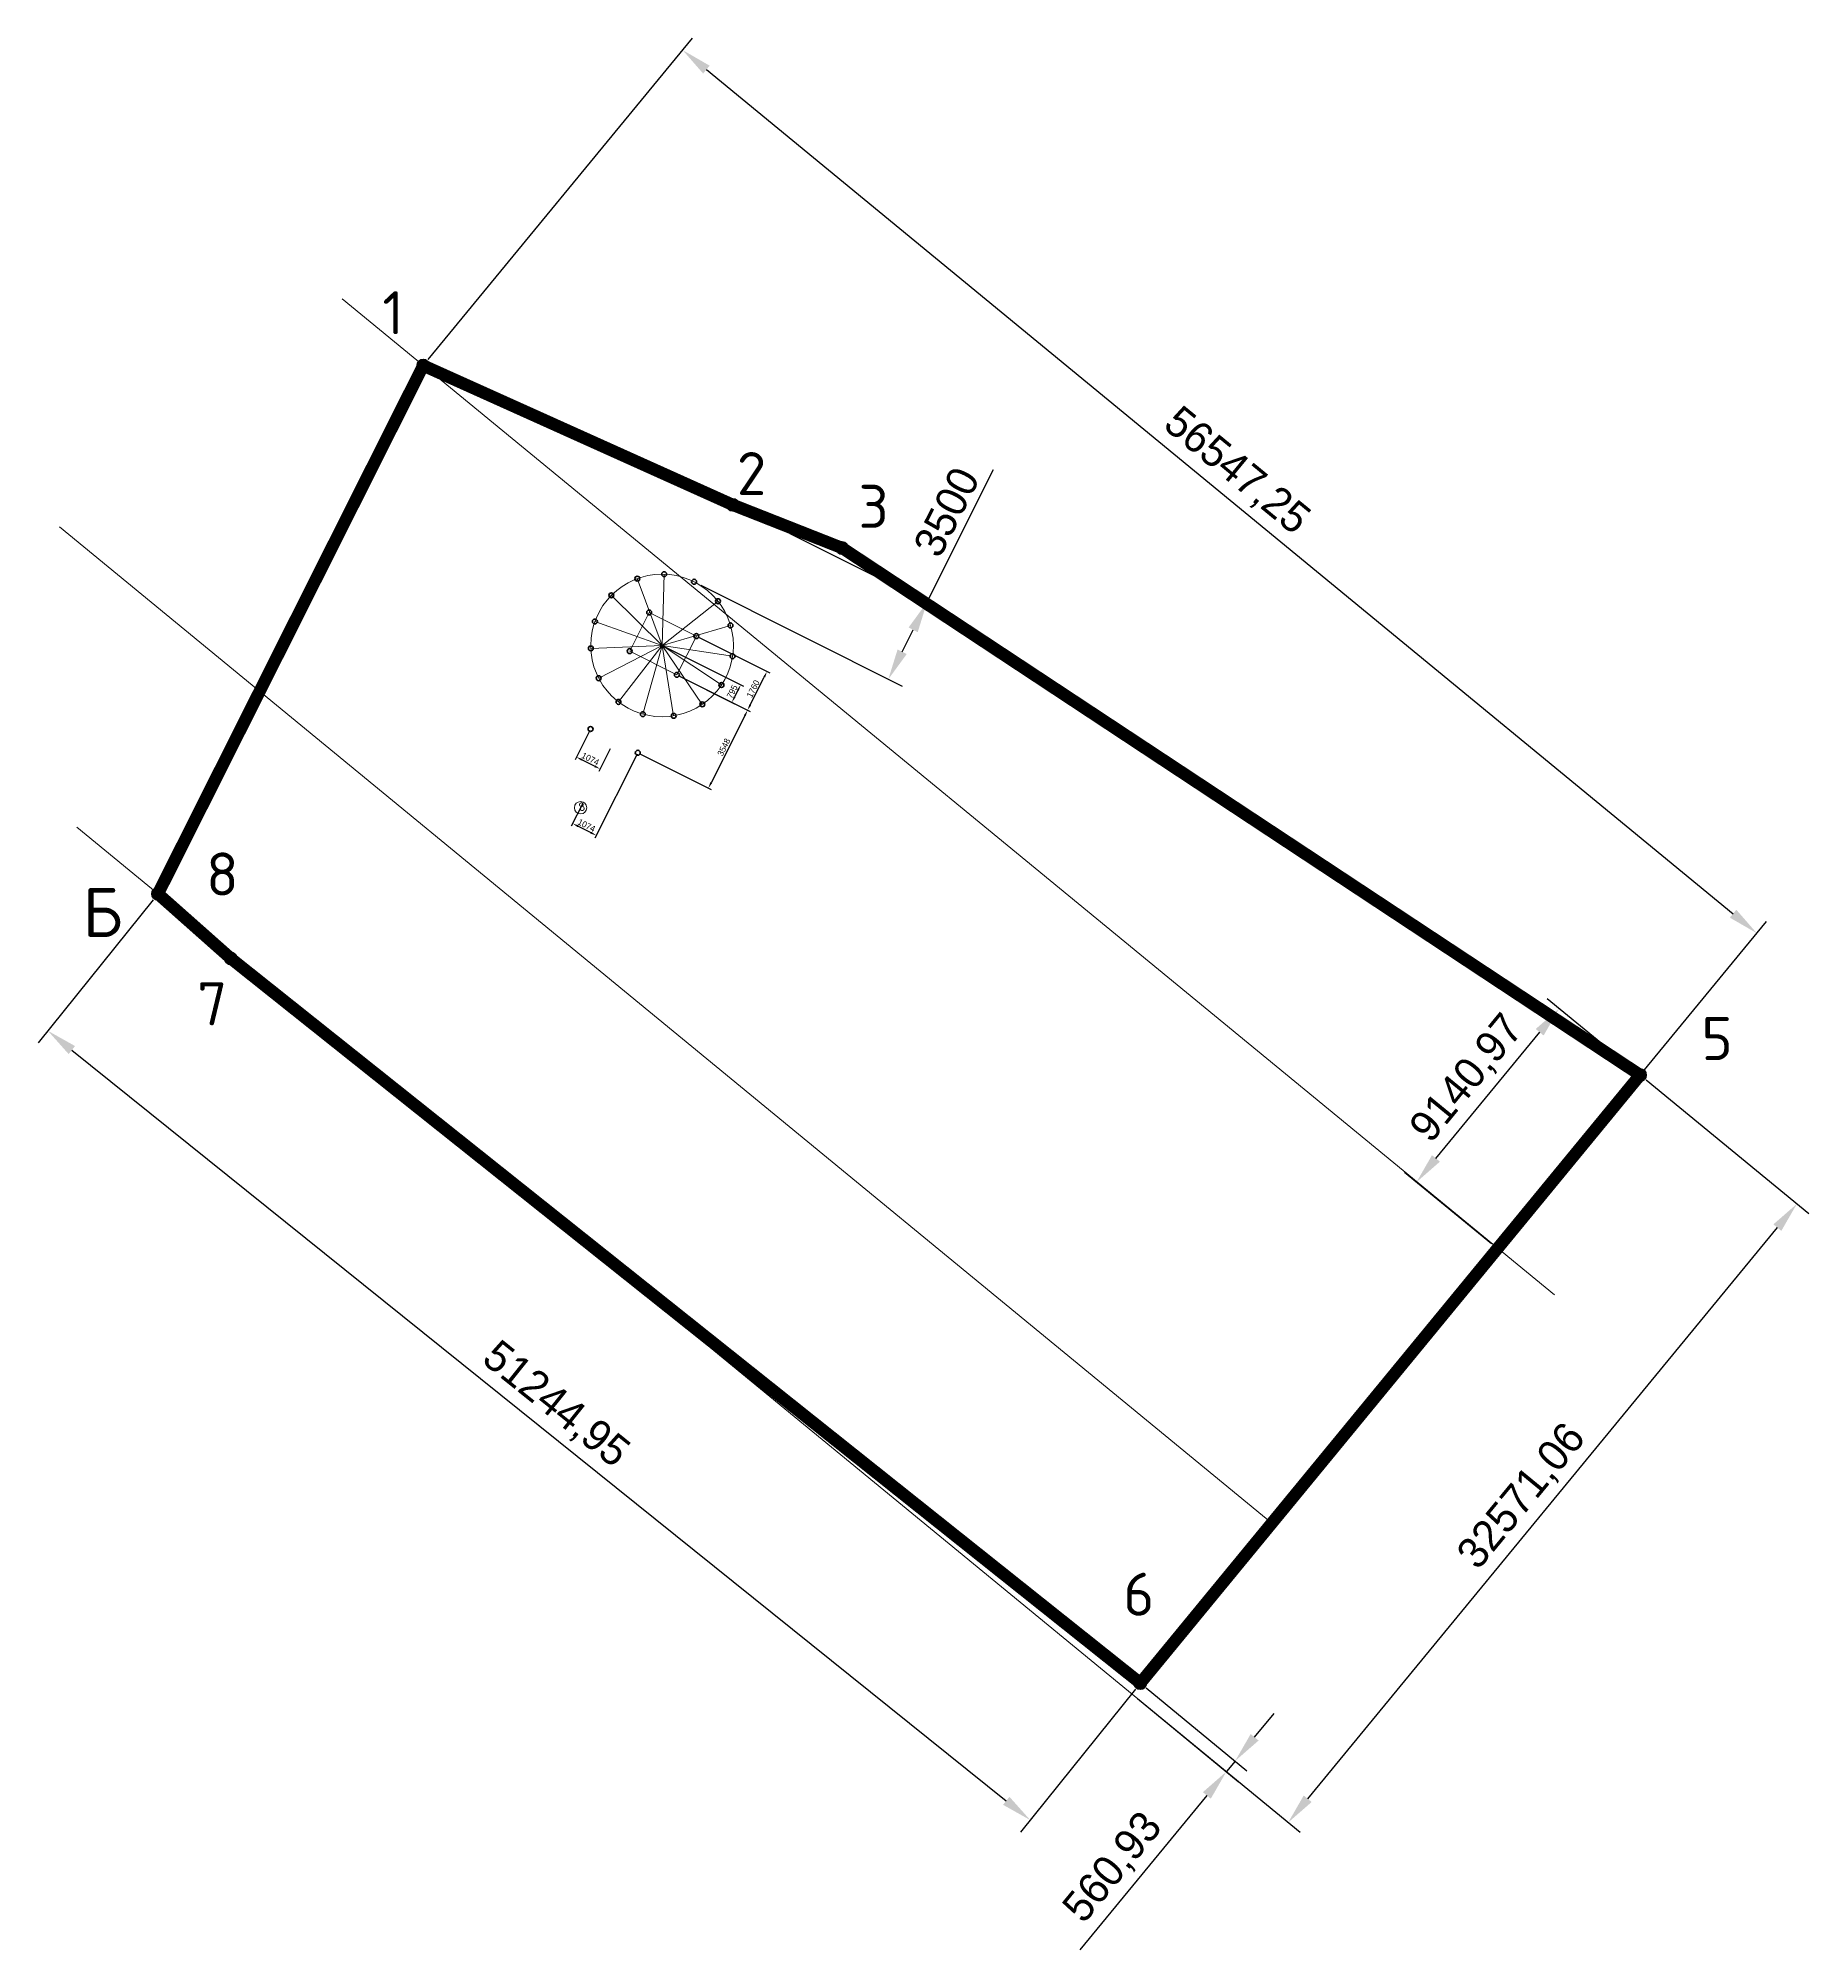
# Model space of a CAD drawing. Header units: millimetres. Extents: x -251276 to -64927, y -339544 to -199359.
# Drawn here: x -136921 to -64927, y -339544 to -261805 of the extents above; entities that cross this region are included whole.
import ezdxf

# ---------------------------------------------------------------- set-up
doc = ezdxf.new("R2010")
doc.units = ezdxf.units.MM
doc.linetypes.add('CENTER2', pattern=[28.575, 19.05, -3.175, 3.175, -3.175])
doc.layers.get('0').update_dxf_attribs({"color": 251, "lineweight": 15})
for name, color, linetype, lineweight in [('границы', 1, 'Continuous', 70), ('линия', 7, 'Continuous', 30), ('размеры', 7, 'Continuous', 18)]:
    doc.layers.add(name, color=color, linetype=linetype, lineweight=lineweight)
doc.dimstyles.new('Аннотативный', dxfattribs={"dimscale": 0, "dimtxt": 2.5, "dimasz": 2.5, "dimexe": 1.25, "dimexo": 0.625, "dimtad": 1, "dimtxsty": 'Standard', "dimcen": 2.5, "dimadec": 0, "dimazin": 0, "dimtfac": 1, "dimtmove": 0, "dimatfit": 3, "dimfxl": 1, "dimarcsym": 0})

# ---------------------------------------------------------------- blocks, each defined once
blk = doc.blocks.new('*D345')
at = {"color": 0, "lineweight": -2, "transparency": 16777216}
for p, q in [((-92229, -329326), (-88126, -332698)), ((-91873, -328893), (-87770, -332265)), ((-87459, -330902), (-86665, -329936)), ((-88253, -331868), (-88609, -332301)), ((-89402, -333267), (-94561, -339544))]:
    blk.add_line(p, q, dxfattribs=at)
at = {"color": 0, "transparency": 16777216}
for points in [[(-87620, -330770), (-87298, -331034), (-88253, -331868)], [(-89563, -333135), (-89241, -333399), (-88609, -332301)]]:
    blk.add_solid(points, dxfattribs=at)
at = {"layer": 'Defpoints', "color": 0, "transparency": 16777216}
for p in [(-92114, -328695), (-92471, -329128), (-88609, -332301)]:
    blk.add_point(p, dxfattribs=at)
at = {"color": 0, "transparency": 16777216, "insert": (-93183, -336227), "char_height": 1250, "attachment_point": 5, "rotation": 50.5878}
blk.add_mtext('560,93', dxfattribs=at)
blk = doc.blocks.new('*D346')
at = {"color": 0, "lineweight": -2, "transparency": 16777216}
for p, q in [((-71543, -304167), (-64927, -309607)), ((-85302, -333404), (-66204, -310176)), ((-92229, -329326), (-85613, -334766))]:
    blk.add_line(p, q, dxfattribs=at)
at = {"color": 0, "transparency": 16777216}
for points in [[(-66365, -310043), (-66043, -310308), (-65410, -309210)], [(-85463, -333271), (-85141, -333536), (-86096, -334369)]]:
    blk.add_solid(points, dxfattribs=at)
at = {"layer": 'Defpoints', "color": 0, "transparency": 16777216}
for p in [(-71785, -303969), (-65410, -309210), (-92471, -329128)]:
    blk.add_point(p, dxfattribs=at)
at = {"color": 0, "transparency": 16777216, "insert": (-76558, -321128), "char_height": 1250, "attachment_point": 5, "rotation": 50.57298}
blk.add_mtext('32571,06', dxfattribs=at)
blk = doc.blocks.new('*D347')
at = {"color": 0, "lineweight": -2, "transparency": 16777216}
for p, q in [((-132249, -296844), (-136921, -302657)), ((-135555, -302953), (-97558, -333487)), ((-92304, -328943), (-96975, -334757))]:
    blk.add_line(p, q, dxfattribs=at)
at = {"color": 0, "transparency": 16777216}
for points in [[(-135425, -302791), (-135686, -303116), (-136530, -302170)], [(-97428, -333325), (-97689, -333649), (-96584, -334270)]]:
    blk.add_solid(points, dxfattribs=at)
at = {"layer": 'Defpoints', "color": 0, "transparency": 16777216}
for p in [(-132053, -296600), (-92108, -328700), (-96584, -334270)]:
    blk.add_point(p, dxfattribs=at)
at = {"color": 0, "transparency": 16777216, "insert": (-115904, -317408), "char_height": 1250, "attachment_point": 5, "rotation": 321.21511}
blk.add_mtext('51244,95', dxfattribs=at)
blk = doc.blocks.new('*D348')
at = {"color": 0, "lineweight": -2, "transparency": 16777216}
for p, q in [((-121067, -274875), (-110320, -261805)), ((-109751, -263082), (-68005, -297409)), ((-77390, -310790), (-66643, -297720))]:
    blk.add_line(p, q, dxfattribs=at)
at = {"color": 0, "transparency": 16777216}
for points in [[(-109619, -262921), (-109884, -263242), (-110717, -262288)], [(-67873, -297248), (-68137, -297569), (-67040, -298202)]]:
    blk.add_solid(points, dxfattribs=at)
at = {"layer": 'Defpoints', "color": 0, "transparency": 16777216}
for p in [(-121266, -275116), (-67040, -298202), (-77588, -311031)]:
    blk.add_point(p, dxfattribs=at)
at = {"color": 0, "transparency": 16777216, "insert": (-88217, -279440), "char_height": 1250, "attachment_point": 5, "rotation": 320.57038}
blk.add_mtext('56547,25', dxfattribs=at)
blk = doc.blocks.new('*D349')
at = {"color": 0, "lineweight": -2, "transparency": 16777216}
for p, q in [((-72026, -303771), (-75559, -300868)), ((-80086, -307361), (-75869, -302230)), ((-77830, -310833), (-81362, -307930))]:
    blk.add_line(p, q, dxfattribs=at)
at = {"color": 0, "transparency": 16777216}
for points in [[(-76030, -302098), (-75709, -302362), (-75076, -301264)], [(-80247, -307229), (-79925, -307493), (-80879, -308327)]]:
    blk.add_solid(points, dxfattribs=at)
at = {"layer": 'Defpoints', "color": 0, "transparency": 16777216}
for p in [(-75076, -301264), (-71785, -303969), (-77588, -311031)]:
    blk.add_point(p, dxfattribs=at)
at = {"color": 0, "transparency": 16777216, "insert": (-78782, -304134), "char_height": 1250, "attachment_point": 5, "rotation": 50.5878}
blk.add_mtext('9140,97', dxfattribs=at)
blk = doc.blocks.new('*D439')
at = {"color": 0, "lineweight": -2, "transparency": 16777216}
for p, q in [((-111498, -286529), (-108248, -288161)), ((-110895, -287721), (-108605, -288871)), ((-108472, -288328), (-108604, -288592))]:
    blk.add_line(p, q, dxfattribs=at)
at = {"color": 0, "transparency": 16777216}
for points in [[(-108509, -288309), (-108434, -288347), (-108359, -288105)], [(-108641, -288573), (-108567, -288610), (-108716, -288815)]]:
    blk.add_solid(points, dxfattribs=at)
at = {"layer": 'Defpoints', "color": 0, "transparency": 16777216}
for p in [(-111554, -286501), (-110951, -287693), (-108716, -288815)]:
    blk.add_point(p, dxfattribs=at)
at = {"color": 0, "transparency": 16777216, "insert": (-108705, -288376), "char_height": 250, "attachment_point": 5, "rotation": 63.33732}
blk.add_mtext('795', dxfattribs=at)
blk = doc.blocks.new('*D440')
at = {"color": 0, "lineweight": -2, "transparency": 16777216}
for p, q in [((-110105, -286148), (-107177, -287618)), ((-110895, -287721), (-107967, -289191)), ((-107966, -288912), (-107401, -287786))]:
    blk.add_line(p, q, dxfattribs=at)
at = {"color": 0, "transparency": 16777216}
for points in [[(-107438, -287767), (-107364, -287804), (-107289, -287562)], [(-108004, -288893), (-107929, -288930), (-108079, -289135)]]:
    blk.add_solid(points, dxfattribs=at)
at = {"layer": 'Defpoints', "color": 0, "transparency": 16777216}
for p in [(-110161, -286120), (-107289, -287562), (-110951, -287693)]:
    blk.add_point(p, dxfattribs=at)
at = {"color": 0, "transparency": 16777216, "insert": (-107851, -288265), "char_height": 250, "attachment_point": 5, "rotation": 63.33732}
blk.add_mtext('1760', dxfattribs=at)
blk = doc.blocks.new('*D441')
at = {"color": 0, "lineweight": -2, "transparency": 16777216}
for p, q in [((-110895, -287721), (-107967, -289191)), ((-108191, -289359), (-109559, -292082)), ((-112487, -290892), (-109559, -292362))]:
    blk.add_line(p, q, dxfattribs=at)
at = {"color": 0, "transparency": 16777216}
for points in [[(-108228, -289340), (-108154, -289377), (-108079, -289135)], [(-109596, -292064), (-109521, -292101), (-109671, -292306)]]:
    blk.add_solid(points, dxfattribs=at)
at = {"layer": 'Defpoints', "color": 0, "transparency": 16777216}
for p in [(-110951, -287693), (-112543, -290864), (-109671, -292306)]:
    blk.add_point(p, dxfattribs=at)
at = {"color": 0, "transparency": 16777216, "insert": (-109042, -290636), "char_height": 250, "attachment_point": 5, "rotation": 63.33732}
blk.add_mtext('3548', dxfattribs=at)
blk = doc.blocks.new('*D442')
at = {"color": 0, "lineweight": -2, "transparency": 16777216}
for p, q in [((-112571, -290920), (-114287, -294336)), ((-114782, -292930), (-115246, -293854)), ((-114967, -293854), (-114454, -294112))]:
    blk.add_line(p, q, dxfattribs=at)
at = {"color": 0, "transparency": 16777216}
for points in [[(-114948, -293817), (-114986, -293892), (-115190, -293742)], [(-114435, -294075), (-114473, -294149), (-114230, -294224)]]:
    blk.add_solid(points, dxfattribs=at)
at = {"layer": 'Defpoints', "color": 0, "transparency": 16777216}
for p in [(-112543, -290864), (-114754, -292874), (-114230, -294224)]:
    blk.add_point(p, dxfattribs=at)
at = {"color": 0, "transparency": 16777216, "insert": (-114626, -293816), "char_height": 250, "attachment_point": 5, "rotation": 333.33732}
blk.add_mtext('1074', dxfattribs=at)
blk = doc.blocks.new('*D443')
at = {"color": 0, "lineweight": -2, "transparency": 16777216}
for p, q in [((-114491, -289956), (-115091, -291150)), ((-113667, -290708), (-114131, -291632)), ((-114298, -291408), (-114811, -291151))]:
    blk.add_line(p, q, dxfattribs=at)
at = {"color": 0, "transparency": 16777216}
for points in [[(-114792, -291114), (-114830, -291188), (-115034, -291039)], [(-114279, -291371), (-114317, -291446), (-114075, -291521)]]:
    blk.add_solid(points, dxfattribs=at)
at = {"layer": 'Defpoints', "color": 0, "transparency": 16777216}
for p in [(-114463, -289900), (-113639, -290652), (-115034, -291039)]:
    blk.add_point(p, dxfattribs=at)
at = {"color": 0, "transparency": 16777216, "insert": (-114470, -291112), "char_height": 250, "attachment_point": 5, "rotation": 333.33732}
blk.add_mtext('1074', dxfattribs=at)
blk = doc.blocks.new('*D445')
at = {"color": 0, "lineweight": -2, "transparency": 16777216}
for p, q in [((-100783, -284747), (-98072, -279348)), ((-108403, -280921), (-100225, -285028)), ((-109973, -284049), (-101796, -288155)), ((-101793, -286758), (-101344, -285864))]:
    blk.add_line(p, q, dxfattribs=at)
at = {"color": 0, "transparency": 16777216}
for points in [[(-101531, -285771), (-101158, -285958), (-100783, -284747)], [(-101979, -286664), (-101607, -286851), (-102354, -287875)]]:
    blk.add_solid(points, dxfattribs=at)
at = {"layer": 'Defpoints', "color": 0, "transparency": 16777216}
for p in [(-108682, -280781), (-110253, -283909), (-100783, -284747)]:
    blk.add_point(p, dxfattribs=at)
at = {"color": 0, "transparency": 16777216, "insert": (-99985, -281068), "char_height": 1250, "attachment_point": 5, "rotation": 63.33732}
blk.add_mtext('3500', dxfattribs=at)

msp = doc.modelspace()

# ---------------------------------------------------------------- hatches: boundary and pattern name
at = {"layer": 'линия'}
h = msp.add_hatch(color=1, dxfattribs=at)
h.dxf.hatch_style = 1
h.paths.add_polyline_path([(-121508.75, -275057.58), (-121265.757, -275116.356), (-121324.533, -275359.348, 0.414213562), (-121022.765, -275175.131, 1)])
h.paths.add_polyline_path([(-121265.757, -275116.356), (-121508.75, -275057.58, 0.414213562), (-121324.533, -275359.348)])
h = msp.add_hatch(color=1, dxfattribs=at)
h.dxf.hatch_style = 1
h.paths.add_polyline_path([(-108924.995, -280722.305), (-108682.002, -280781.08), (-108740.777, -281024.073, 0.414213562), (-108439.009, -280839.856, 1)])
h.paths.add_polyline_path([(-108682.002, -280781.08), (-108924.995, -280722.305, 0.414213562), (-108740.777, -281024.073)])
h = msp.add_hatch(color=1, dxfattribs=at)
h.dxf.hatch_style = 1
h.paths.add_polyline_path([(-104469.096, -282480.801), (-104226.103, -282539.576), (-104284.879, -282782.569, 0.414213562), (-103983.111, -282598.352, 1)])
h.paths.add_polyline_path([(-104226.103, -282539.576), (-104469.096, -282480.801, 0.414213562), (-104284.879, -282782.569)])
h = msp.add_hatch(color=1, dxfattribs=at)
h.dxf.hatch_style = 1
h.paths.add_polyline_path([(-132296.386, -296541.26), (-132053.393, -296600.036), (-132112.169, -296843.028, 0.414213562), (-131810.401, -296658.811, 1)])
h.paths.add_polyline_path([(-132053.393, -296600.036), (-132296.386, -296541.26, 0.414213562), (-132112.169, -296843.028)])
h = msp.add_hatch(color=1, dxfattribs=at)
h.dxf.hatch_style = 1
h.paths.add_polyline_path([(-129333.508, -299168.608), (-129090.515, -299227.383), (-129149.291, -299470.376, 0.414213562), (-128847.523, -299286.158, 1)])
h.paths.add_polyline_path([(-129090.515, -299227.383), (-129333.508, -299168.608, 0.414213562), (-129149.291, -299470.376)])
h = msp.add_hatch(color=1, dxfattribs=at)
h.dxf.hatch_style = 1
h.paths.add_polyline_path([(-72027.792, -303910.131), (-71784.799, -303968.906), (-71843.574, -304211.899, 0.414213562), (-71541.806, -304027.681, 1)])
h.paths.add_polyline_path([(-71784.799, -303968.906), (-72027.792, -303910.131, 0.414213562), (-71843.574, -304211.899)])
h = msp.add_hatch(color=1, dxfattribs=at)
h.dxf.hatch_style = 1
h.paths.add_polyline_path([(-92350.783, -328641.004), (-92107.791, -328699.78), (-92166.566, -328942.772, 0.414213562), (-91864.798, -328758.555, 1)])
h.paths.add_polyline_path([(-92107.791, -328699.78), (-92350.783, -328641.004, 0.414213562), (-92166.566, -328942.772)])

# ---------------------------------------------------------------- linework, layer by layer
for p, q in [((-124564.907, -272405.226), (-75269.49, -312914.525)), ((-136053.294, -281680.217), (-86757.877, -322189.516)), ((-135352.543, -293888.906), (-86057.126, -334398.205))]:
    msp.add_line(p, q)
at = {"ltscale": 100}
for p, q in [((-111553.919, -286500.529), (-111469.775, -283601.75)), ((-111553.919, -286500.529), (-113616.565, -284462.028)), ((-111553.919, -286500.529), (-112561.804, -283781.307)), ((-111553.919, -286500.529), (-109279.238, -284701.688)), ((-111553.919, -286500.529), (-114284.819, -285524.732)), ((-111553.919, -286500.529), (-108771.014, -285684.783)), ((-111553.919, -286500.529), (-114451.506, -286618.799)), ((-111553.919, -286500.529), (-114130.042, -287832.291)), ((-111553.919, -286500.529), (-113325.852, -288796.232)), ((-111553.919, -286500.529), (-112336.841, -289292.846)), ((-111553.919, -286500.529), (-108687.001, -286937.318)), ((-111553.919, -286500.529), (-109140.204, -288108.006)), ((-111553.919, -286500.529), (-109918.133, -288895.149)), ((-111553.919, -286500.529), (-111083.403, -289362.105)), ((-84366.309, -319279.237), (-77588.359, -311031.208))]:
    msp.add_line(p, q, dxfattribs=at)
msp.add_lwpolyline([(-110161.092, -286120.087), (-112080.683, -285156.2), (-112870.46, -286729.049), (-110950.869, -287692.936), (-110161.092, -286120.087)], dxfattribs=at)
msp.add_circle((-111553.919, -286500.529), 2900, dxfattribs=at)
at = {"lineweight": 60}
for centre in [(-112561.804, -283781.307), (-111469.775, -283601.75), (-113616.565, -284462.028), (-110252.581, -283908.904), (-112080.683, -285156.2), (-109279.238, -284701.688), (-114284.819, -285524.732), (-110161.092, -286120.087), (-108771.014, -285684.783), (-114451.506, -286618.799), (-112870.46, -286729.049), (-108687.001, -286937.318), (-110950.869, -287692.936), (-114130.042, -287832.291), (-109140.204, -288108.006), (-113325.852, -288796.232), (-109918.133, -288895.149), (-114462.578, -289899.768), (-112336.841, -289292.846), (-111083.403, -289362.105), (-112542.988, -290863.655)]:
    msp.add_circle(centre, 100, dxfattribs=at)
at = {"layer": 'границы', "color": 1, "linetype": 'CENTER2', "ltscale": 60, "const_width": 500}
for points in [[(-121265.757, -275116.356), (-132053.393, -296600.036)], [(-121265.757, -275116.356), (-108682.002, -280781.08)], [(-108682.002, -280781.08), (-104226.103, -282539.576)], [(-104226.103, -282539.576), (-71784.799, -303968.906)], [(-132053.393, -296600.036), (-129090.515, -299227.383)], [(-129090.515, -299227.383), (-92107.791, -328699.78)], [(-71784.799, -303968.906), (-92107.791, -328699.78)]]:
    msp.add_lwpolyline(points, dxfattribs=at)
at = {"layer": 'границы'}
for centre in [(-121265.757, -275116.356), (-108682.002, -280781.08), (-104226.103, -282539.576), (-132053.393, -296600.036), (-129090.515, -299227.383), (-71784.799, -303968.906), (-92107.791, -328699.78)]:
    msp.add_circle(centre, 250, dxfattribs=at)
at = {"layer": 'размеры'}
msp.add_circle((-114866.354, -293097.275), 250, dxfattribs=at)

# ---------------------------------------------------------------- texts
at = {"layer": 'размеры', "attachment_point": 1}
for s, insert, char_height in [('{\\fISOCPEUR|b0|i0|c204|p34;1}', (-122927.138, -272094.444), 1750), ('{\\fISOCPEUR|b0|i0|c204|p34;2}', (-108513.89, -278634.005), 1750), ('{\\fISOCPEUR|b0|i0|c204|p34;3}', (-103569.35, -279967.808), 1750), ('{\\fISOCPEUR|b0|i0|c204|p34;8}', (-130094.229, -294921.143), 1750), ('{\\fISOCPEUR|b0|i0|c204|p34;Б}', (-135122.64, -296354.695), 2000), ('{\\fISOCPEUR|b0|i0|c204|p34;7}', (-130459.722, -300195.673), 1750), ('{\\fISOCPEUR|b0|i0|c204|p34;5}', (-69293.285, -301609.574), 1750), ('{\\fISOCPEUR|b0|i0|c204|p34;6}', (-92802.397, -324208.931), 1750)]:
    msp.add_mtext_dynamic_manual_height_columns(s, width=6.11387, gutter_width=12.5, heights=[0], dxfattribs=dict(at, insert=insert, char_height=char_height))
at = {"layer": 'размеры', "insert": (-114985.023, -292917.663), "char_height": 350, "attachment_point": 1, "rotation": 12.74952701}
msp.add_mtext_dynamic_manual_height_columns('{\\fISOCPEUR|b0|i0|c204|p34;8}', width=6.11387, gutter_width=12.5, heights=[0], dxfattribs=at)

# ---------------------------------------------------------------- dimensions: what is measured, and where the dimension line sits
for p1, p2, distance, picture, middle in [((-121265.757, -275116.356), (-77588.359, -311031.208), 16608.815, '*D348', (-88216.709, -279440.456)), ((-132053.393, -296600.036), (-92107.791, -328699.78), -7145.846, '*D347', (-115904.239, -317408.135)), ((-77588.359, -311031.208), (-71784.799, -303968.906), 4259.708, '*D349', (-78782.412, -304134.241)), ((-92470.509, -329127.905), (-71784.799, -303968.906), -8252.782, '*D346', (-76557.542, -321128.147)), ((-92114.377, -328694.531), (-92470.509, -329127.905), 4998.327, '*D345', (-93183.289, -336227.272))]:
    dim = msp.add_aligned_dim(p1=p1, p2=p2, distance=distance, dimstyle='Аннотативный')
    dim.commit()
    dim.dimension.update_dxf_attribs({"geometry": picture, "text_midpoint": middle})
dim = msp.add_aligned_dim(p1=(-110252.581, -283908.904), p2=(-108682.002, -280781.08), distance=-8838.363, dimstyle='Аннотативный', override={"dimscale": 1})
dim.commit()
dim.dimension.update_dxf_attribs({"geometry": '*D445', "text_midpoint": (-99985.266, -281068.34)})
for base, p1, p2, angle, picture, middle in [((-108716.24, -288815.014), (-111553.919, -286500.529), (-110950.869, -287692.936), 243.33732361, '*D439', (-108705.429, -288375.644)), ((-107288.826, -287562.343), (-110950.869, -287692.936), (-110161.092, -286120.087), 243.33732361, '*D440', (-107851.277, -288264.629)), ((-109670.722, -292305.911), (-110950.869, -287692.936), (-112542.988, -290863.655), 243.33732361, '*D441', (-109042.225, -290636.413)), ((-115034.41, -291038.577), (-113638.559, -290652.111), (-114462.578, -289899.768), 333.33732361, '*D443', (-114470.374, -291111.987)), ((-114230.43, -294224.212), (-114754.169, -292873.859), (-112542.988, -290863.655), 333.33732361, '*D442', (-114626.19, -293815.679))]:
    dim = msp.add_linear_dim(base=base, p1=p1, p2=p2, angle=angle, dimstyle='Аннотативный')
    dim.commit()
    dim.dimension.update_dxf_attribs({"geometry": picture, "text_midpoint": middle})

doc.saveas('drawing.dxf')
